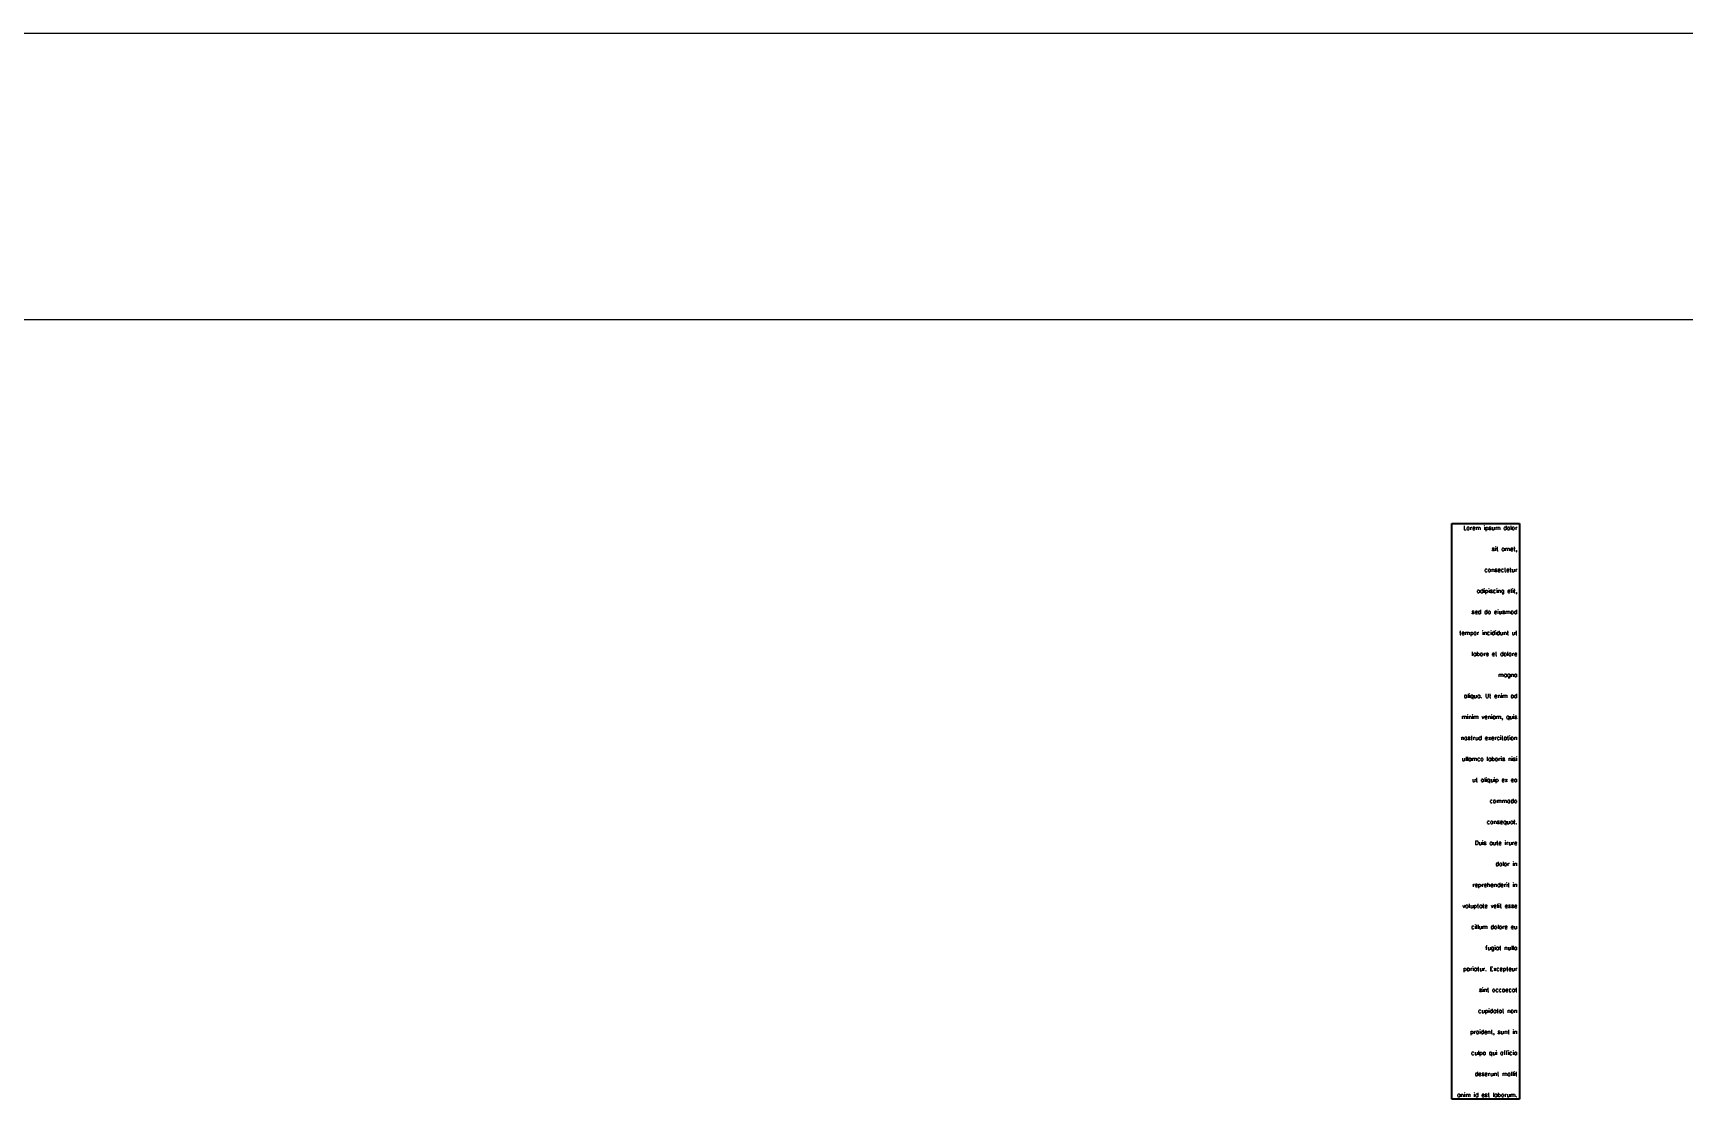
# Model space of a CAD drawing. Header units: metres. Extents: x 7423719 to 7424068, y 5547758 to 5547951.
# Drawn here: x 7423868.4 to 7423947, y 5547758 to 5547808.8 of the extents above; entities that cross this region are included whole.
import ezdxf

# ---------------------------------------------------------------- set-up
doc = ezdxf.new("R2010")
doc.units = ezdxf.units.M
doc.styles.get("Standard").update_dxf_attribs({"font": 'simplex.shx'})

msp = doc.modelspace()

# ---------------------------------------------------------------- texts
at = {"color": 6, "lineweight": 5, "transparency": 33554636, "insert": (7423791.008, 5547808.312, 208), "char_height": 1, "width": 177.14776, "attachment_point": 1, "bg_fill": 16, "box_fill_scale": 1.5, "bg_fill_color": 256, "bg_fill_transparency": 0}
msp.add_mtext('\\pxqd;Lorem ipsum dolor sit amet, consectetur adipiscing elit, \\Psed do eiusmod tempor incididunt ut labore et dolore magna \\Paliqua. Ut enim ad minim veniam, quis nostrud exercitation \\Pullamco laboris nisi ut aliquip ex ea commodo consequat. \\PDuis aute irure dolor in reprehenderit in voluptate velit esse \\Pcillum dolore eu fugiat nulla pariatur. Excepteur sint occaecat \\Pcupidatat non proident, sunt in culpa qui officia deserunt mollit \\Panim id est laborum.', dxfattribs=at)
at = {"color": 161, "linetype": 'Continuous', "lineweight": -3, "transparency": 33554623, "insert": (7423939.022, 5547758.14, 208), "char_height": 0.2, "attachment_point": 9, "line_spacing_factor": 3, "bg_fill": 16, "box_fill_scale": 1.5, "bg_fill_color": 256, "bg_fill_transparency": 0}
msp.add_mtext_dynamic_manual_height_columns('Lorem ipsum dolor sit amet, consectetur adipiscing elit, \\Psed do eiusmod tempor incididunt ut labore et dolore magna \\Paliqua.^IUt enim ad minim veniam, quis nostrud exercitation \\Pullamco laboris nisi ut aliquip ex ea commodo consequat. \\PDuis aute irure dolor in reprehenderit in voluptate velit esse \\Pcillum dolore eu fugiat nulla pariatur. Excepteur sint occaecat \\Pcupidatat non proident, sunt in culpa qui officia deserunt mollit \\Panim id est laborum.', width=3.02389, gutter_width=1, heights=[0], dxfattribs=at)

doc.saveas('drawing.dxf')
